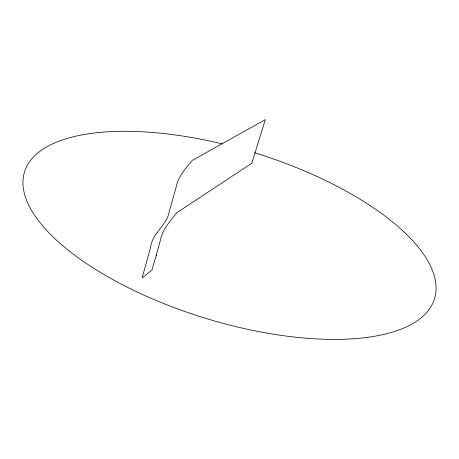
<?xml version="1.0" encoding="UTF-8"?>
<svg xmlns="http://www.w3.org/2000/svg" width="459" height="459" viewBox="0 0 459 459"><rect width="100%" height="100%" fill="white"/><g stroke="black" fill="none" stroke-linecap="round" stroke-linejoin="round"><path stroke-width="0.69" d="M254.55 152.732A214.571 86.332 17.2 0 1 400.776 329.246A214.571 86.332 17.2 0 1 48.843 232.673A214.571 86.332 17.2 0 1 222.322 143.891M142.347 277.156L142.433 277.517L143.076 277.161L151.872 270.242L155.389 258.056L156.611 255.164L156.094 255.537L160.369 240.309C162.463 229.632 169.939 221.41 176.434 213.119A4.9 1.469 -66 0 1 176.835 212.724L251.813 163.249L265.331 119.587L192.344 160.34A4.699 1.446 -67.1 0 0 191.948 160.713C185.373 168.774 178.012 176.904 176.055 187.484L167.81 216.797C163.289 227.446 152.072 234.79 150.65 247.085L142.347 277.156"/></g></svg>
